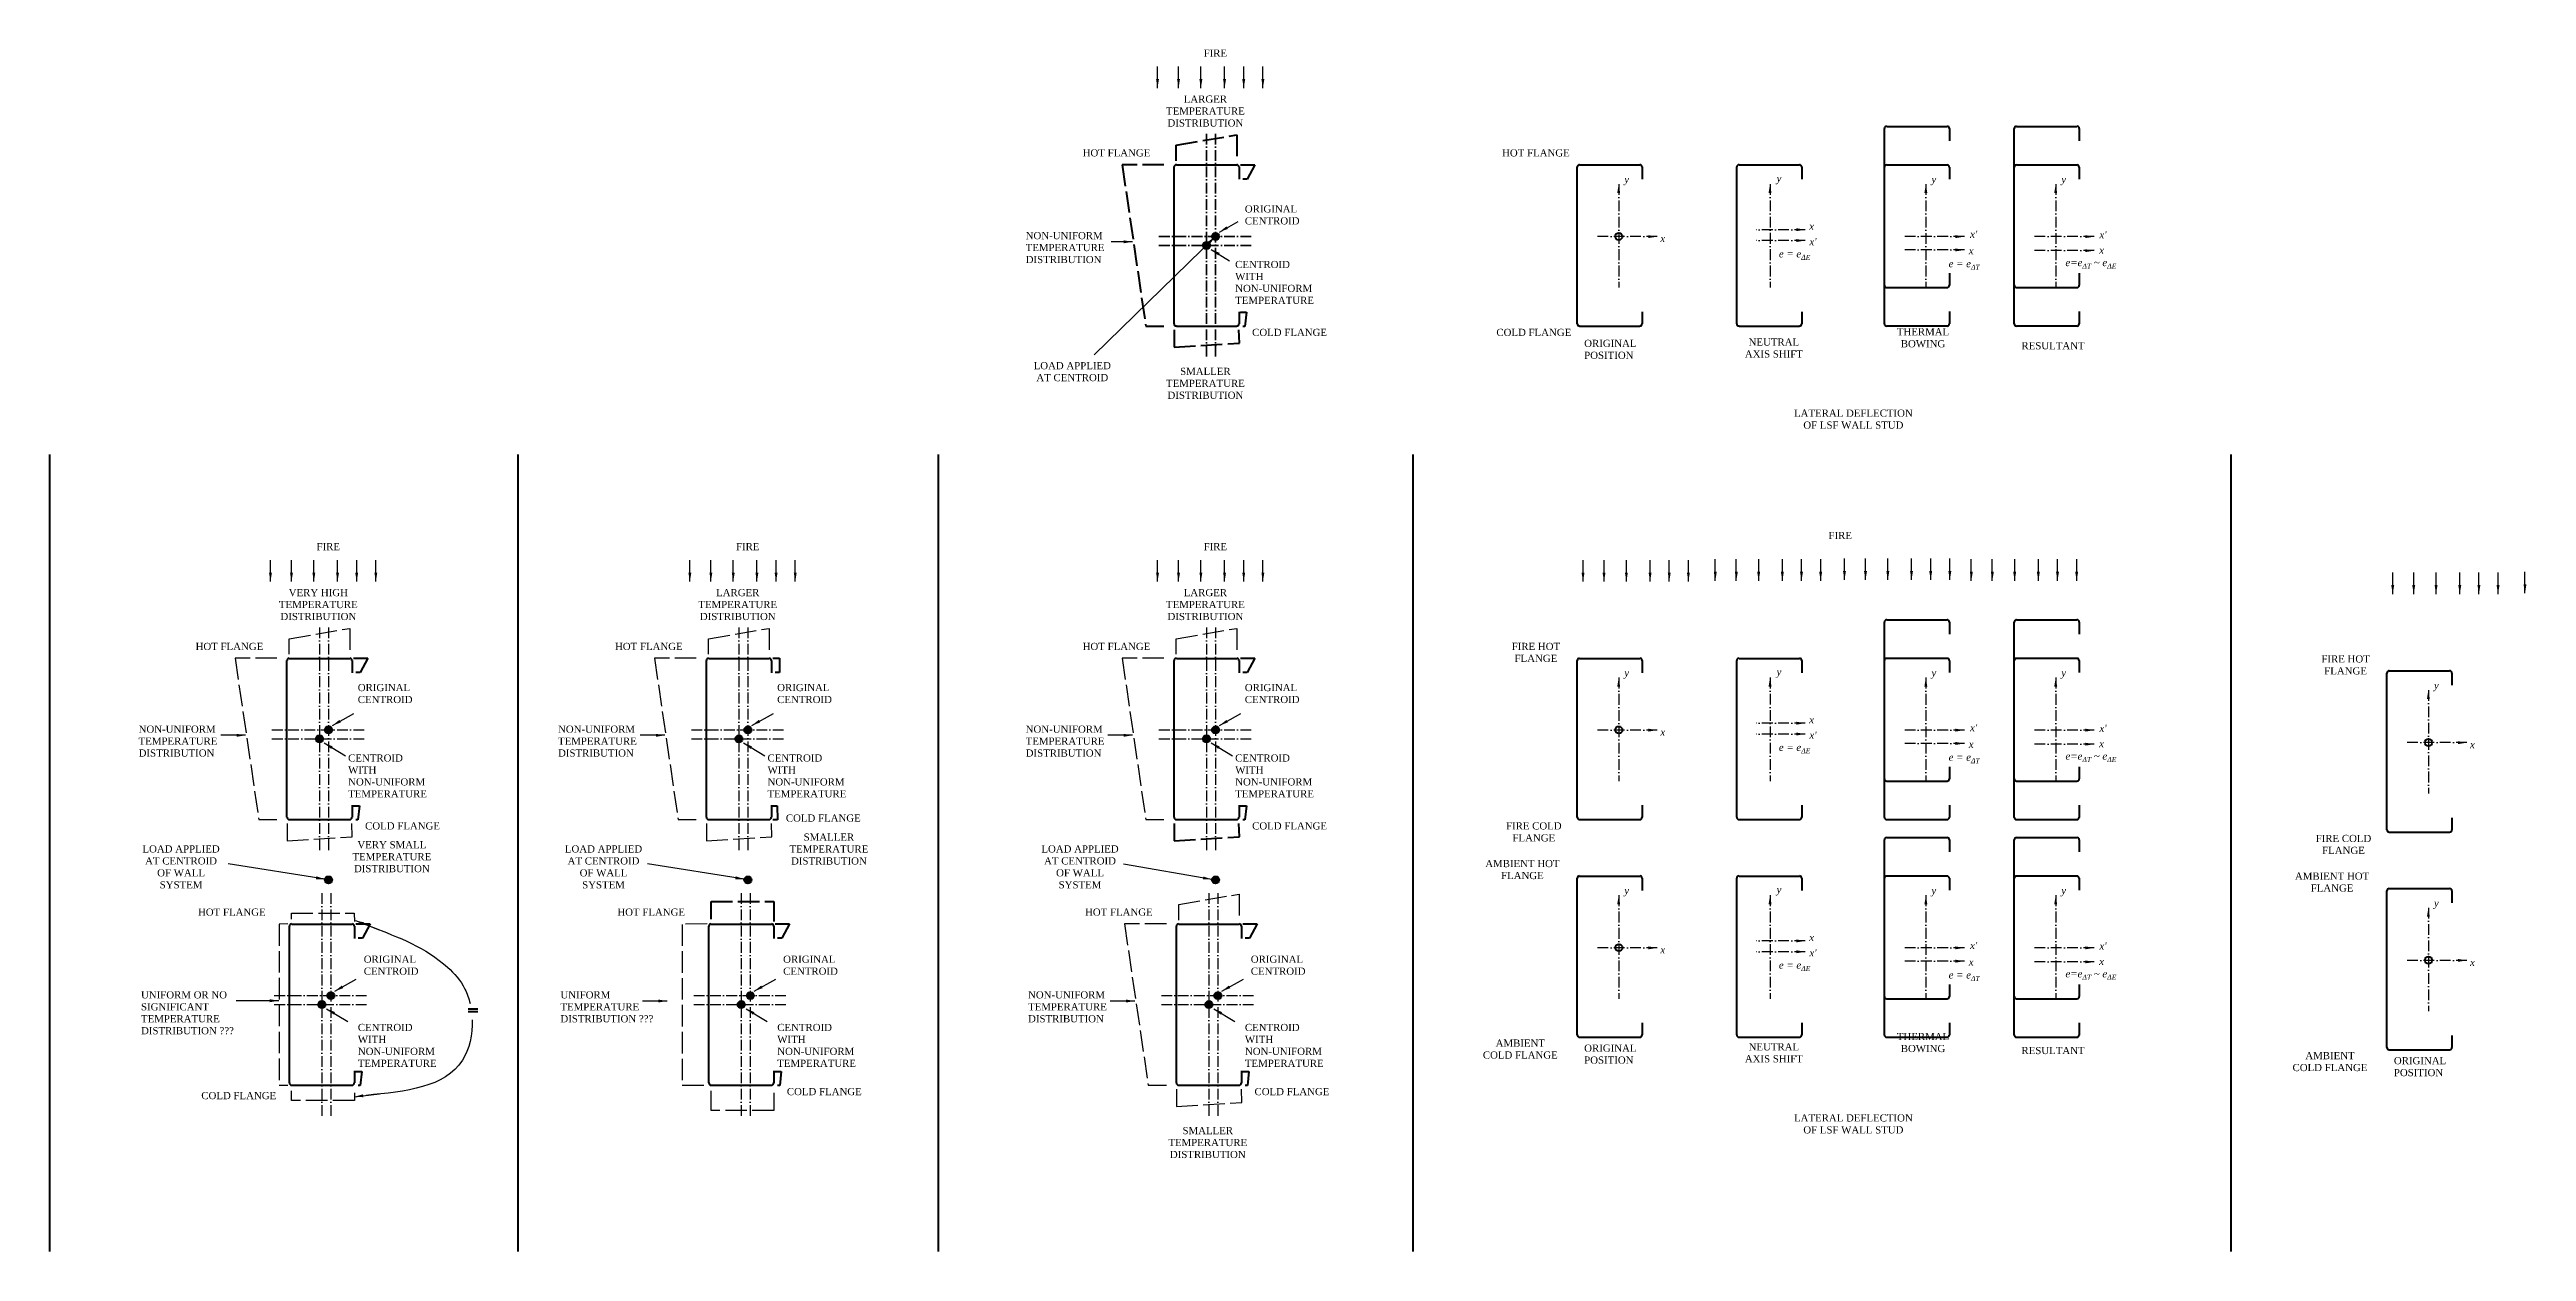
# Model space of a CAD drawing. Header units: millimetres. Extents: x 4718 to 11481, y 420 to 1811.
# Drawn here: x 8568 to 9950, y 905 to 1576 of the extents above; entities that cross this region are included whole.
import ezdxf

# ---------------------------------------------------------------- set-up
doc = ezdxf.new("R2010")
doc.units = ezdxf.units.MM
doc.linetypes.add('ACAD_ISO02W100', pattern=[15, 12, -3])
doc.linetypes.add('ACAD_ISO10W100', pattern=[18, 12, -3, 0, -3])
doc.layers.get('0').update_dxf_attribs({"lineweight": 100})
doc.styles.get("Standard").update_dxf_attribs({"font": 'times.ttf'})
doc.dimstyles.new('ISO-25', dxfattribs={"dimtxt": 2.5, "dimasz": 2.5, "dimexe": 1.25, "dimexo": 0.625, "dimtad": 1, "dimtxsty": 'Standard', "dimcen": 2.5, "dimadec": 0, "dimazin": 0, "dimtfac": 1, "dimtmove": 0, "dimatfit": 3, "dimfxl": 1, "dimarcsym": 0})
doc.dimstyles.new('Times new roman', dxfattribs={"dimtxt": 5, "dimasz": 5, "dimexe": 2, "dimexo": 1, "dimgap": 1, "dimtad": 1, "dimtih": 1, "dimtoh": 1, "dimtxsty": 'Standard', "dimblk": 'ARCHTICK', "dimcen": 0, "dimadec": 0, "dimazin": 0, "dimtfac": 1, "dimtmove": 0, "dimatfit": 3, "dimfxl": 1, "dimarcsym": 0})

# ---------------------------------------------------------------- blocks, each defined once
blk = doc.blocks.new('stud 90 final')
at = {"lineweight": 53}
for p, q in [((3608.7, 1346.5), (3608.7, 1434)), ((3610, 1435.2), (3643.7, 1435.2)), ((3645, 1434), (3645, 1427.2)), ((3610, 1345.2), (3643.7, 1345.2)), ((3645, 1353.2), (3645, 1346.5))]:
    blk.add_line(p, q, dxfattribs=at)
for centre, start, end in [((3610, 1434), 90, 180), ((3643.7, 1434), 0, 90), ((3610, 1346.5), 180, 270), ((3643.7, 1346.5), 270, 0)]:
    blk.add_arc(centre, 1.25, start, end, dxfattribs=at)
blk = doc.blocks.new('_ArchTick')
at = {"color": 0, "linetype": 'ByBlock', "const_width": 0.15}
blk.add_lwpolyline([(-0.5, -0.5), (0.5, 0.5)], dxfattribs=at)
blk = doc.blocks.new('GREY STUD')
at = {"color": 252, "lineweight": 53, "true_color": 0x939598}
for p, q in [((9591.7, 1562.8), (9591.7, 1650.3)), ((9593, 1651.6), (9626.7, 1651.6)), ((9628, 1650.3), (9628, 1643.6)), ((9628, 1569.6), (9628, 1562.8)), ((9593, 1561.6), (9626.7, 1561.6))]:
    blk.add_line(p, q, dxfattribs=at)
for centre, start, end in [((9593, 1650.3), 90, 180), ((9626.7, 1650.3), 0, 90), ((9593, 1562.8), 180, 270), ((9626.7, 1562.8), 270, 0)]:
    blk.add_arc(centre, 1.25, start, end, dxfattribs=at)

msp = doc.modelspace()

# ---------------------------------------------------------------- hatches: boundary and pattern name
at = {"lineweight": 53, "true_color": 0xed1f24}
h = msp.add_hatch(color=240, dxfattribs=at)
h.dxf.hatch_style = 1
h.paths.add_polyline_path([(9213.396, 1468.362), (9213.396, 1466.362), (9215.396, 1466.362, 0.41421356)])
h.paths.add_polyline_path([(9215.396, 1466.362), (9213.396, 1466.362), (9213.396, 1464.362, 0.41421356)])
h.paths.add_polyline_path([(9213.396, 1466.362), (9211.396, 1466.362, 0.41421356), (9213.396, 1464.362)])
h.paths.add_polyline_path([(9213.396, 1468.362, 0.41421356), (9211.396, 1466.362), (9213.396, 1466.362)])
h.paths.add_polyline_path([(9218.396, 1471.362), (9216.448, 1471.362, 0.40657188), (9218.396, 1469.363)])
h.paths.add_polyline_path([(9218.396, 1473.362, 0.40657188), (9216.448, 1471.362), (9218.396, 1471.362)])
h.paths.add_polyline_path([(9218.396, 1473.362), (9218.396, 1471.362), (9220.448, 1471.362, 0.42189676)])
h.paths.add_polyline_path([(9220.448, 1471.362), (9218.396, 1471.362), (9218.396, 1469.363, 0.42189676)])
h = msp.add_hatch(color=240, dxfattribs=at)
h.dxf.hatch_style = 1
h.paths.add_polyline_path([(8718.324, 1192.921), (8718.324, 1190.921), (8720.324, 1190.921, 0.41421356)])
h.paths.add_polyline_path([(8720.324, 1190.921), (8718.324, 1190.921), (8718.324, 1188.921, 0.41421356)])
h.paths.add_polyline_path([(8718.324, 1190.921), (8716.324, 1190.921, 0.41421356), (8718.324, 1188.921)])
h.paths.add_polyline_path([(8718.324, 1192.921, 0.41421356), (8716.324, 1190.921), (8718.324, 1190.921)])
h.paths.add_polyline_path([(8723.324, 1195.921), (8721.376, 1195.921, 0.40657188), (8723.324, 1193.922)])
h.paths.add_polyline_path([(8723.324, 1197.921, 0.40657188), (8721.376, 1195.921), (8723.324, 1195.921)])
h.paths.add_polyline_path([(8723.324, 1197.921), (8723.324, 1195.921), (8725.376, 1195.921, 0.42189676)])
h.paths.add_polyline_path([(8725.376, 1195.921), (8723.324, 1195.921), (8723.324, 1193.922, 0.42189676)])
h = msp.add_hatch(color=240, dxfattribs=at)
h.dxf.hatch_style = 1
h.paths.add_polyline_path([(8952.394, 1192.921), (8952.394, 1190.921), (8954.394, 1190.921, 0.41421356)])
h.paths.add_polyline_path([(8954.394, 1190.921), (8952.394, 1190.921), (8952.394, 1188.921, 0.41421356)])
h.paths.add_polyline_path([(8952.394, 1190.921), (8950.394, 1190.921, 0.41421356), (8952.394, 1188.921)])
h.paths.add_polyline_path([(8952.394, 1192.921, 0.41421356), (8950.394, 1190.921), (8952.394, 1190.921)])
h.paths.add_polyline_path([(8957.394, 1195.921), (8955.447, 1195.921, 0.40657188), (8957.394, 1193.922)])
h.paths.add_polyline_path([(8957.394, 1197.921, 0.40657188), (8955.447, 1195.921), (8957.394, 1195.921)])
h.paths.add_polyline_path([(8957.394, 1197.921), (8957.394, 1195.921), (8959.447, 1195.921, 0.42189676)])
h.paths.add_polyline_path([(8959.447, 1195.921), (8957.394, 1195.921), (8957.394, 1193.922, 0.42189676)])
h = msp.add_hatch(color=240, dxfattribs=at)
h.dxf.hatch_style = 1
h.paths.add_polyline_path([(9213.396, 1192.921), (9213.396, 1190.921), (9215.396, 1190.921, 0.41421356)])
h.paths.add_polyline_path([(9215.396, 1190.921), (9213.396, 1190.921), (9213.396, 1188.921, 0.41421356)])
h.paths.add_polyline_path([(9213.396, 1190.921), (9211.396, 1190.921, 0.41421356), (9213.396, 1188.921)])
h.paths.add_polyline_path([(9213.396, 1192.921, 0.41421356), (9211.396, 1190.921), (9213.396, 1190.921)])
h.paths.add_polyline_path([(9218.396, 1195.921), (9216.448, 1195.921, 0.40657188), (9218.396, 1193.922)])
h.paths.add_polyline_path([(9218.396, 1197.921, 0.40657188), (9216.448, 1195.921), (9218.396, 1195.921)])
h.paths.add_polyline_path([(9218.396, 1197.921), (9218.396, 1195.921), (9220.448, 1195.921, 0.42189676)])
h.paths.add_polyline_path([(9220.448, 1195.921), (9218.396, 1195.921), (9218.396, 1193.922, 0.42189676)])
h = msp.add_hatch(color=240, dxfattribs=at)
h.dxf.hatch_style = 1
h.paths.add_polyline_path([(8721.364, 1112.22, 1), (8725.364, 1112.22, 1)])
h = msp.add_hatch(color=240, dxfattribs=at)
h.dxf.hatch_style = 1
h.paths.add_polyline_path([(8955.434, 1112.22, 1), (8959.434, 1112.22, 1)])
h = msp.add_hatch(color=240, dxfattribs=at)
h.dxf.hatch_style = 1
h.paths.add_polyline_path([(9220.436, 1112.22, 1), (9216.436, 1112.22, 1)])
h = msp.add_hatch(color=240, dxfattribs=at)
h.dxf.hatch_style = 1
h.paths.add_polyline_path([(8719.653, 1044.626), (8719.653, 1042.626), (8721.653, 1042.626, 0.41421356)])
h.paths.add_polyline_path([(8721.653, 1042.626), (8719.653, 1042.626), (8719.653, 1040.626, 0.41421356)])
h.paths.add_polyline_path([(8719.653, 1042.626), (8717.653, 1042.626, 0.41421356), (8719.653, 1040.626)])
h.paths.add_polyline_path([(8719.653, 1044.626, 0.41421356), (8717.653, 1042.626), (8719.653, 1042.626)])
h.paths.add_polyline_path([(8724.653, 1047.626), (8722.706, 1047.626, 0.40657188), (8724.653, 1045.626)])
h.paths.add_polyline_path([(8724.653, 1049.625, 0.40657188), (8722.706, 1047.626), (8724.653, 1047.626)])
h.paths.add_polyline_path([(8724.653, 1049.625), (8724.653, 1047.626), (8726.706, 1047.626, 0.42189676)])
h.paths.add_polyline_path([(8726.706, 1047.626), (8724.653, 1047.626), (8724.653, 1045.626, 0.42189676)])
h = msp.add_hatch(color=240, dxfattribs=at)
h.dxf.hatch_style = 1
h.paths.add_polyline_path([(8953.723, 1044.626), (8953.723, 1042.626), (8955.723, 1042.626, 0.41421356)])
h.paths.add_polyline_path([(8955.723, 1042.626), (8953.723, 1042.626), (8953.723, 1040.626, 0.41421356)])
h.paths.add_polyline_path([(8953.723, 1042.626), (8951.723, 1042.626, 0.41421356), (8953.723, 1040.626)])
h.paths.add_polyline_path([(8953.723, 1044.626, 0.41421356), (8951.723, 1042.626), (8953.723, 1042.626)])
h.paths.add_polyline_path([(8958.723, 1047.626), (8956.776, 1047.626, 0.40657188), (8958.723, 1045.626)])
h.paths.add_polyline_path([(8958.723, 1049.625, 0.40657188), (8956.776, 1047.626), (8958.723, 1047.626)])
h.paths.add_polyline_path([(8958.723, 1049.625), (8958.723, 1047.626), (8960.776, 1047.626, 0.42189676)])
h.paths.add_polyline_path([(8960.776, 1047.626), (8958.723, 1047.626), (8958.723, 1045.626, 0.42189676)])
h = msp.add_hatch(color=240, dxfattribs=at)
h.dxf.hatch_style = 1
h.paths.add_polyline_path([(9214.725, 1044.626), (9214.725, 1042.626), (9216.725, 1042.626, 0.41421356)])
h.paths.add_polyline_path([(9216.725, 1042.626), (9214.725, 1042.626), (9214.725, 1040.626, 0.41421356)])
h.paths.add_polyline_path([(9214.725, 1042.626), (9212.725, 1042.626, 0.41421356), (9214.725, 1040.626)])
h.paths.add_polyline_path([(9214.725, 1044.626, 0.41421356), (9212.725, 1042.626), (9214.725, 1042.626)])
h.paths.add_polyline_path([(9219.725, 1047.626), (9217.777, 1047.626, 0.40657188), (9219.725, 1045.626)])
h.paths.add_polyline_path([(9219.725, 1049.625, 0.40657188), (9217.777, 1047.626), (9219.725, 1047.626)])
h.paths.add_polyline_path([(9219.725, 1049.625), (9219.725, 1047.626), (9221.777, 1047.626, 0.42189676)])
h.paths.add_polyline_path([(9221.777, 1047.626), (9219.725, 1047.626), (9219.725, 1045.626, 0.42189676)])

# ---------------------------------------------------------------- linework, layer by layer
at = {"color": 242, "linetype": 'ACAD_ISO02W100', "lineweight": 50, "true_color": 0xcd2027}
for points in [[(9196.521, 1513.57), (9196.521, 1522.27), (9230.271, 1528.073), (9230.271, 1513.57)], [(9189.637, 1511.362), (9166.275, 1511.362), (9179.51, 1421.367), (9189.637, 1421.362)], [(9232.414, 1511.362), (9240.382, 1511.362), (9236.064, 1503.4), (9233.664, 1503.4)], [(9232.414, 1429.095), (9235.681, 1429.095), (9234.864, 1421.133), (9233.664, 1421.133)], [(9195.271, 1419.243), (9195.271, 1409.485), (9231.727, 1411.767), (9231.521, 1419.243)], [(8737.342, 1235.921), (8745.31, 1235.921), (8740.992, 1227.959), (8738.592, 1227.959)], [(8971.412, 1235.921), (8975.063, 1235.921), (8975.063, 1227.959), (8972.662, 1227.959)], [(9232.414, 1235.921), (9240.382, 1235.921), (9236.064, 1227.959), (9233.664, 1227.959)], [(8737.342, 1153.654), (8740.609, 1153.654), (8739.792, 1145.692), (8738.592, 1145.692)], [(8971.412, 1153.654), (8973.736, 1153.654), (8973.862, 1145.692), (8971.406, 1145.692)], [(9232.414, 1153.654), (9235.681, 1153.654), (9234.864, 1145.692), (9233.664, 1145.692)], [(9195.271, 1143.802), (9195.271, 1134.044), (9231.727, 1136.327), (9231.521, 1143.802)], [(8936.848, 1090.248), (8936.848, 1100.111), (8971.848, 1100.111), (8971.848, 1088.998)], [(8738.671, 1087.626), (8746.639, 1087.626), (8742.322, 1079.664), (8739.921, 1079.664)], [(8972.741, 1087.626), (8980.709, 1087.626), (8976.392, 1079.664), (8973.991, 1079.664)], [(9233.743, 1087.626), (9241.711, 1087.626), (9237.393, 1079.664), (9234.993, 1079.664)], [(8738.671, 1005.358), (8741.939, 1005.358), (8741.121, 997.396), (8739.921, 997.396)], [(8972.741, 1005.358), (8976.009, 1005.358), (8975.192, 997.396), (8973.991, 997.396)], [(9233.743, 1005.358), (9237.01, 1005.358), (9236.193, 997.396), (9234.993, 997.396)]]:
    msp.add_lwpolyline(points, dxfattribs=at)
at = {"linetype": 'ACAD_ISO10W100', "lineweight": 35, "ltscale": 0.5}
for points in [[(9213.396, 1528.615), (9213.396, 1403.954)], [(9218.396, 1528.615), (9218.396, 1403.954)], [(9186.865, 1471.362), (9239.822, 1471.362)], [(9186.865, 1466.362), (9239.822, 1466.362)]]:
    msp.add_lwpolyline(points, dxfattribs=at)
at = {"lineweight": 53}
for points in [[(8567.665, 1349.576), (8567.665, 904.857)], [(8829.044, 1349.576), (8829.044, 904.857)], [(9063.569, 1349.576), (9063.569, 904.857)], [(9328.528, 1349.576), (9328.528, 904.857)], [(9785.045, 1349.576), (9785.045, 904.857)], [(8801.299, 1040.26), (8806.639, 1040.26)], [(8801.299, 1038.812), (8806.639, 1038.812)]]:
    msp.add_lwpolyline(points, dxfattribs=at)
at = {"color": 242, "linetype": 'ACAD_ISO02W100', "lineweight": 30, "true_color": 0xcd2027}
for points in [[(8701.449, 1238.129), (8701.449, 1246.829), (8735.199, 1252.632), (8735.199, 1238.129)], [(8935.519, 1238.129), (8935.519, 1246.829), (8969.269, 1252.632), (8969.269, 1238.129)], [(9196.521, 1238.129), (9196.521, 1246.829), (9230.271, 1252.632), (9230.271, 1238.129)], [(8694.565, 1235.921), (8671.203, 1235.921), (8684.438, 1145.926), (8694.565, 1145.921)], [(8928.636, 1235.921), (8905.274, 1235.921), (8918.508, 1145.926), (8928.635, 1145.921)], [(9189.637, 1235.921), (9166.275, 1235.921), (9179.51, 1145.926), (9189.637, 1145.921)], [(8700.199, 1143.802), (8700.199, 1134.044), (8736.656, 1136.327), (8736.449, 1143.802)], [(8934.269, 1143.802), (8934.269, 1134.044), (8970.726, 1136.327), (8970.519, 1143.802)], [(8702.778, 1090.248), (8702.686, 1093.756), (8737.686, 1093.756), (8737.778, 1088.998)], [(9197.85, 1089.833), (9197.85, 1098.533), (9231.6, 1104.336), (9231.6, 1089.833)], [(8700.592, 1087.626), (8695.844, 1087.521), (8695.844, 997.73), (8700.592, 997.626)], [(8934.662, 1087.626), (8920.824, 1087.416), (8920.824, 997.626), (8934.662, 997.626)], [(9190.966, 1087.626), (9167.604, 1087.626), (9180.839, 997.63), (9190.966, 997.626)], [(9196.6, 995.507), (9196.6, 985.748), (9233.057, 988.031), (9232.85, 995.507)], [(8737.778, 993.316), (8737.778, 989.133), (8702.778, 989.133), (8702.778, 994.566)], [(8971.848, 993.316), (8971.848, 983.453), (8936.848, 983.453), (8936.848, 994.566)]]:
    msp.add_lwpolyline(points, dxfattribs=at)
at = {"linetype": 'ACAD_ISO10W100', "lineweight": 25, "ltscale": 0.5}
for points in [[(8718.324, 1253.174), (8718.324, 1128.513)], [(8723.324, 1253.174), (8723.324, 1128.513)], [(8952.394, 1253.174), (8952.394, 1128.513)], [(8957.394, 1253.174), (8957.394, 1128.513)], [(9213.396, 1253.174), (9213.396, 1128.513)], [(9218.396, 1253.174), (9218.396, 1128.513)], [(8691.793, 1195.921), (8744.75, 1195.921)], [(8691.793, 1190.921), (8744.75, 1190.921)], [(8925.864, 1195.921), (8978.82, 1195.921)], [(8925.864, 1190.921), (8978.82, 1190.921)], [(9186.865, 1195.921), (9239.822, 1195.921)], [(9186.865, 1190.921), (9239.822, 1190.921)], [(8719.653, 1104.878), (8719.653, 980.217)], [(8724.653, 1104.878), (8724.653, 980.217)], [(8953.723, 1104.878), (8953.723, 980.217)], [(8958.723, 1104.878), (8958.723, 980.217)], [(9214.725, 1104.878), (9214.725, 980.217)], [(9219.725, 1104.878), (9219.725, 980.217)], [(8693.123, 1047.626), (8746.079, 1047.626)], [(8693.123, 1042.626), (8746.079, 1042.626)], [(8927.193, 1047.626), (8980.15, 1047.626)], [(8927.193, 1042.626), (8980.15, 1042.626)], [(9188.194, 1047.626), (9241.151, 1047.626)], [(9188.194, 1042.626), (9241.151, 1042.626)]]:
    msp.add_lwpolyline(points, dxfattribs=at)
at = {"lineweight": 53}
for centre in [(9213.396, 1466.362), (9218.448, 1471.362), (9443.489, 1471.362), (8718.324, 1190.921), (8723.376, 1195.921), (8952.394, 1190.921), (8957.447, 1195.921), (9213.396, 1190.921), (9218.448, 1195.921), (9443.489, 1195.921), (9895.386, 1188.931), (8723.364, 1112.22), (8957.434, 1112.22), (9218.436, 1112.22), (9443.489, 1074.408), (9895.386, 1067.417), (8719.653, 1042.626), (8724.706, 1047.626), (8953.723, 1042.626), (8958.776, 1047.626), (9214.725, 1042.626), (9219.777, 1047.626)]:
    msp.add_circle(centre, 2, dxfattribs=at)
at = {"lineweight": 30}
for points, knots in [([(8747, 1086.18), (8762.466, 1080.255), (8782.897, 1072.429), (8798.92, 1053.917), (8801.722, 1046.056), (8802.405, 1043.217)], [0, 0, 0, 0, 48.45888043, 64.01417447, 72.28375755, 72.28375755, 72.28375755, 72.28375755]), ([(8803.601, 1034.183), (8803.859, 1025.972), (8797.199, 997.151), (8766.374, 994.138), (8744.381, 991.988)], [80.81979521, 80.81979521, 80.81979521, 80.81979521, 103.7652098, 160.90551681, 160.90551681, 160.90551681, 160.90551681])]:
    msp.add_open_spline(points, degree=3, knots=knots, dxfattribs=at)

# ---------------------------------------------------------------- block references
at = {"color": 252, "lineweight": 53, "true_color": 0x939598}
for p in [(5983.02, 97.594), (5983.02, -177.847), (5983.02, -299.361)]:
    msp.add_blockref('stud 90 final', p, dxfattribs=at)
at = {"lineweight": 53}
for name, p in [('stud 90 final', (6055.491, 97.594)), ('stud 90 final', (5586.549, 76.128)), ('stud 90 final', (5811.59, 76.128)), ('stud 90 final', (5900.61, 76.128)), ('GREY STUD', (-0.005, -140.222)), ('GREY STUD', (72.466, -140.222)), ('stud 90 final', (6055.491, -177.847)), ('stud 90 final', (5091.477, -199.313)), ('stud 90 final', (5325.547, -199.313)), ('stud 90 final', (5586.549, -199.313)), ('stud 90 final', (5811.59, -199.313)), ('stud 90 final', (5900.61, -199.313)), ('GREY STUD', (-0.005, -415.663)), ('GREY STUD', (72.466, -415.663)), ('stud 90 final', (6263.487, -206.303)), ('stud 90 final', (6055.491, -299.361)), ('stud 90 final', (5811.59, -320.826)), ('stud 90 final', (5900.61, -320.826)), ('GREY STUD', (-0.005, -537.177)), ('GREY STUD', (72.466, -537.177)), ('stud 90 final', (6263.487, -327.817)), ('stud 90 final', (5092.806, -347.608)), ('stud 90 final', (5326.877, -347.608)), ('stud 90 final', (5587.878, -347.608))]:
    msp.add_blockref(name, p, dxfattribs=at)

# ---------------------------------------------------------------- texts
at = {"char_height": 4, "attachment_point": 1}
for s, width, insert in [('\\pxqc;FIRE', 20.05912, (9208.299, 1575.671)), ('\\pxqc;LARGER TEMPERATURE DISTRIBUTION', 43.26174, (9191.135, 1550.018)), ('\\pxqc;{\\C240;\\c2367469;HOT FLANGE}', 43.26174, (9141.509, 1519.999)), ('\\pxqc;{\\C240;\\c2367469;HOT FLANGE}', 43.26174, (9375.603, 1519.999)), ('{\\fTimes New Roman|b0|i1|c0|p18;y}', 2.48943, (9446.546, 1505.262)), ('{\\fTimes New Roman|b0|i1|c0|p18;y}', 32.24753, (9531.558, 1505.779)), ('{\\fTimes New Roman|b0|i1|c0|p18;y}', 2.48943, (9617.975, 1505.262)), ('{\\fTimes New Roman|b0|i1|c0|p18;y}', 2.48943, (9690.447, 1505.262)), ('ORIGINAL CENTROID ', 32.54047, (9234.776, 1488.725)), ('NON-UNIFORM\\PTEMPERATURE DISTRIBUTION', 16.14509, (9112.464, 1473.811)), ('{\\fTimes New Roman|b0|i1|c0|p18;x}', 32.24753, (9466.661, 1472.183)), ('{\\fTimes New Roman|b0|i1|c0|p18;x}', 1.53216, (9549.749, 1479.049)), ("{\\fTimes New Roman|b0|i1|c0|p18;x'}", 1.53216, (9549.874, 1470.44)), ("{\\fTimes New Roman|b0|i1|c0|p18;x'}", 1.53216, (9639.544, 1474.58)), ("{\\fTimes New Roman|b0|i1|c0|p18;x'}", 1.53216, (9711.754, 1474.285)), ('CENTROID WITH NON-UNIFORM TEMPERATURE', 47.06906, (9229.393, 1457.714)), ('\\A1;{\\fTimes New Roman|b0|i1|c0|p18;e = e\\H0.7x;\\S^ ΔE;}', 22.20691, (9532.827, 1463.651)), ('\\A1;{\\fTimes New Roman|b0|i1|c0|p18;e = e\\H0.7x;\\S^ ΔT;}', 18.04765, (9627.586, 1458.164)), ('{\\fTimes New Roman|b0|i1|c0|p18;x}', 32.24753, (9638.83, 1465.381)), ('\\A1;{\\fTimes New Roman|b0|i1|c0|p18;e=e\\H0.7x;\\S^ ΔT;\\H1.4286x; ~ e\\H0.7x;\\S^ ΔE;}', 30.27397, (9692.784, 1458.782)), ('{\\fTimes New Roman|b0|i1|c0|p18;x}', 32.24753, (9711.598, 1465.677)), ('\\pxqc;{\\C175;\\c10835013;COLD FLANGE}', 43.26174, (9238.123, 1419.814)), ('\\pxqc;{\\C175;\\c10835013;COLD FLANGE}', 43.26174, (9374.432, 1419.814)), ('{\\fTimes New Roman|b0|i0|c0|p18;ORIGINAL POSITION}', 10.26634, (9424.183, 1413.69)), ('\\pxqc;NEUTRAL AXIS SHIFT', 32.47669, (9513.813, 1414.416)), ('\\pxqc; THERMAL BOWING', 27.98937, (9599.284, 1420.149)), ('{\\fTimes New Roman|b0|i0|c0|p18;RESULTANT}', 13.75868, (9668.24, 1412.35)), ('\\pxqc;LOAD APPLIED AT CENTROID', 43.26174, (9116.85, 1401.231)), ('\\pxqc;SMALLER TEMPERATURE DISTRIBUTION', 43.26174, (9191.135, 1398.054)), ('\\pxqc;LATERAL DEFLECTION OF LSF WALL STUD', 73.11581, (9537.855, 1374.746)), ('\\pxqc;FIRE', 20.05912, (8713.228, 1300.23)), ('\\pxqc;FIRE', 20.05912, (8947.298, 1300.23)), ('\\pxqc;FIRE', 20.05912, (9208.299, 1300.23)), ('\\pxqc;FIRE', 20.05912, (9557.064, 1306.479)), ('\\pxqc;VERY HIGH TEMPERATURE DISTRIBUTION', 43.26174, (8696.064, 1274.577)), ('\\pxqc;LARGER TEMPERATURE DISTRIBUTION', 43.26174, (8930.134, 1274.577)), ('\\pxqc;LARGER TEMPERATURE DISTRIBUTION', 43.26174, (9191.135, 1274.577)), ('\\pxqc;{\\C240;\\c2367469;HOT FLANGE}', 43.26174, (8646.437, 1244.558)), ('\\pxqc;{\\C240;\\c2367469;HOT FLANGE}', 43.26174, (8880.507, 1244.558)), ('\\pxqc;{\\C240;\\c2367469;HOT FLANGE}', 43.26174, (9141.509, 1244.558)), ('\\pxqc;{\\C240;\\c2367469;FIRE HOT FLANGE}', 43.26174, (9375.603, 1244.558)), ('\\pxqc;{\\C240;\\c2367469;FIRE HOT FLANGE}', 43.26174, (9827.5, 1237.568)), ('ORIGINAL CENTROID ', 32.54047, (8739.705, 1221.578)), ('ORIGINAL CENTROID ', 32.54047, (8973.775, 1221.578)), ('ORIGINAL CENTROID ', 32.54047, (9234.776, 1221.578)), ('{\\fTimes New Roman|b0|i1|c0|p18;y}', 2.48943, (9446.546, 1229.821)), ('{\\fTimes New Roman|b0|i1|c0|p18;y}', 32.24753, (9531.558, 1230.338)), ('{\\fTimes New Roman|b0|i1|c0|p18;y}', 2.48943, (9617.975, 1229.821)), ('{\\fTimes New Roman|b0|i1|c0|p18;y}', 2.48943, (9690.447, 1229.821)), ('{\\fTimes New Roman|b0|i1|c0|p18;y}', 2.48943, (9898.443, 1222.831)), ('NON-UNIFORM\\PTEMPERATURE DISTRIBUTION', 16.14509, (8617.392, 1198.37)), ('NON-UNIFORM\\PTEMPERATURE DISTRIBUTION', 16.14509, (8851.462, 1198.37)), ('NON-UNIFORM\\PTEMPERATURE DISTRIBUTION', 16.14509, (9112.464, 1198.37)), ('{\\fTimes New Roman|b0|i1|c0|p18;x}', 32.24753, (9466.661, 1196.742)), ('{\\fTimes New Roman|b0|i1|c0|p18;x}', 1.53216, (9549.749, 1203.608)), ("{\\fTimes New Roman|b0|i1|c0|p18;x'}", 1.53216, (9549.874, 1194.999)), ("{\\fTimes New Roman|b0|i1|c0|p18;x'}", 1.53216, (9639.544, 1199.139)), ('{\\fTimes New Roman|b0|i1|c0|p18;x}', 32.24753, (9711.598, 1190.236)), ("{\\fTimes New Roman|b0|i1|c0|p18;x'}", 1.53216, (9711.754, 1198.844)), ('CENTROID WITH NON-UNIFORM TEMPERATURE', 47.06906, (8734.321, 1182.273)), ('CENTROID WITH NON-UNIFORM TEMPERATURE', 47.06906, (8968.391, 1182.273)), ('CENTROID WITH NON-UNIFORM TEMPERATURE', 47.06906, (9229.393, 1182.273)), ('\\A1;{\\fTimes New Roman|b0|i1|c0|p18;e = e\\H0.7x;\\S^ ΔE;}', 22.20691, (9532.827, 1188.21)), ('\\A1;{\\fTimes New Roman|b0|i1|c0|p18;e = e\\H0.7x;\\S^ ΔT;}', 18.04765, (9627.586, 1182.723)), ('{\\fTimes New Roman|b0|i1|c0|p18;x}', 32.24753, (9638.83, 1189.94)), ('\\A1;{\\fTimes New Roman|b0|i1|c0|p18;e=e\\H0.7x;\\S^ ΔT;\\H1.4286x; ~ e\\H0.7x;\\S^ ΔE;}', 30.27397, (9692.784, 1183.341)), ('{\\fTimes New Roman|b0|i1|c0|p18;x}', 32.24753, (9918.558, 1189.751)), ('\\pxqc;{\\C175;\\c10835013;COLD FLANGE}', 43.26174, (8977.884, 1148.755)), ('\\pxqc;VERY SMALL TEMPERATURE DISTRIBUTION', 43.26174, (8737.078, 1133.857)), ('\\pxqc;{\\C175;\\c10835013;COLD FLANGE}', 43.26174, (8743.052, 1144.373)), ('\\pxqc;SMALLER TEMPERATURE DISTRIBUTION', 43.26174, (8981.012, 1138.13)), ('\\pxqc;{\\C175;\\c10835013;COLD FLANGE}', 43.26174, (9238.123, 1144.373)), ('\\pxqc;{\\C175;\\c10835013;FIRE COLD FLANGE}', 43.26174, (9374.432, 1144.373)), ('\\pxqc;{\\C175;\\c10835013;FIRE COLD FLANGE}', 43.26174, (9826.329, 1137.382)), ('\\pxqc;LOAD APPLIED AT CENTROID OF WALL SYSTEM', 43.26174, (8619.449, 1131.513)), ('\\pxqc;LOAD APPLIED AT CENTROID OF WALL SYSTEM', 43.26174, (8855.227, 1131.513)), ('\\pxqc;LOAD APPLIED AT CENTROID OF WALL SYSTEM', 43.26174, (9121.16, 1131.513)), ('\\pxqc;{\\C240;\\c2367469;AMBIENT HOT FLANGE}', 43.26174, (9368.065, 1123.344)), ('{\\fTimes New Roman|b0|i1|c0|p18;y}', 2.48943, (9446.546, 1108.308)), ('{\\fTimes New Roman|b0|i1|c0|p18;y}', 32.24753, (9531.558, 1108.825)), ('{\\fTimes New Roman|b0|i1|c0|p18;y}', 2.48943, (9617.975, 1108.308)), ('{\\fTimes New Roman|b0|i1|c0|p18;y}', 2.48943, (9690.447, 1108.308)), ('\\pxqc;{\\C240;\\c2367469;AMBIENT HOT FLANGE}', 43.26174, (9819.962, 1116.353)), ('\\pxqc;{\\C240;\\c2367469;HOT FLANGE}', 43.26174, (8647.766, 1096.262)), ('\\pxqc;{\\C240;\\c2367469;HOT FLANGE}', 43.26174, (8881.837, 1096.262)), ('\\pxqc;{\\C240;\\c2367469;HOT FLANGE}', 43.26174, (9142.838, 1096.262)), ('{\\fTimes New Roman|b0|i1|c0|p18;y}', 2.48943, (9898.443, 1101.317)), ('{\\fTimes New Roman|b0|i1|c0|p18;x}', 1.53216, (9549.749, 1082.095)), ('ORIGINAL CENTROID ', 32.54047, (8743.039, 1069.948)), ('ORIGINAL CENTROID ', 32.54047, (8977.11, 1069.948)), ('ORIGINAL CENTROID ', 32.54047, (9238.111, 1069.948)), ('{\\fTimes New Roman|b0|i1|c0|p18;x}', 32.24753, (9466.661, 1075.228)), ('\\A1;{\\fTimes New Roman|b0|i1|c0|p18;e = e\\H0.7x;\\S^ ΔE;}', 22.20691, (9532.827, 1066.697)), ("{\\fTimes New Roman|b0|i1|c0|p18;x'}", 1.53216, (9549.874, 1073.485)), ('{\\fTimes New Roman|b0|i1|c0|p18;x}', 32.24753, (9638.83, 1068.426)), ("{\\fTimes New Roman|b0|i1|c0|p18;x'}", 1.53216, (9639.544, 1077.626)), ('{\\fTimes New Roman|b0|i1|c0|p18;x}', 32.24753, (9711.598, 1068.722)), ("{\\fTimes New Roman|b0|i1|c0|p18;x'}", 1.53216, (9711.754, 1077.33)), ('{\\fTimes New Roman|b0|i1|c0|p18;x}', 32.24753, (9918.558, 1068.238)), ('\\A1;{\\fTimes New Roman|b0|i1|c0|p18;e = e\\H0.7x;\\S^ ΔT;}', 18.04765, (9627.586, 1061.209)), ('\\A1;{\\fTimes New Roman|b0|i1|c0|p18;e=e\\H0.7x;\\S^ ΔT;\\H1.4286x; ~ e\\H0.7x;\\S^ ΔE;}', 30.27397, (9692.784, 1061.827)), ('{\\C240;\\c2367469;UNIFORM OR NO\\PSIGNIFICANT TEMPERATURE DISTRIBUTION ???}', 52.44448, (8618.721, 1050.074)), ('{\\C240;\\c2367469;UNIFORM\\PTEMPERATURE DISTRIBUTION ???}', 52.44448, (8852.791, 1050.074)), ('NON-UNIFORM\\PTEMPERATURE DISTRIBUTION', 16.14509, (9113.793, 1050.074)), ('CENTROID WITH NON-UNIFORM TEMPERATURE', 47.06906, (8739.74, 1031.893)), ('CENTROID WITH NON-UNIFORM TEMPERATURE', 47.06906, (8973.81, 1031.893)), ('CENTROID WITH NON-UNIFORM TEMPERATURE', 47.06906, (9234.812, 1031.893)), ('\\pxqc;{\\C175;\\c10835013;AMBIENT COLD FLANGE}', 43.26174, (9366.894, 1023.159)), ('\\pxqc; THERMAL BOWING', 27.98937, (9599.284, 1026.797)), ('{\\fTimes New Roman|b0|i0|c0|p18;ORIGINAL POSITION}', 10.26634, (9424.183, 1020.338)), ('\\pxqc;NEUTRAL AXIS SHIFT', 32.47669, (9513.813, 1021.064)), ('{\\fTimes New Roman|b0|i0|c0|p18;RESULTANT}', 13.75868, (9668.24, 1018.998)), ('\\pxqc;{\\C175;\\c10835013;AMBIENT COLD FLANGE}', 43.26174, (9818.791, 1016.168)), ('{\\fTimes New Roman|b0|i0|c0|p18;ORIGINAL POSITION}', 10.26634, (9876.08, 1013.347)), ('\\pxqc;{\\C175;\\c10835013;COLD FLANGE}', 43.26174, (8978.451, 996.077)), ('\\pxqc;{\\C175;\\c10835013;COLD FLANGE}', 43.26174, (9239.452, 996.077)), ('\\pxqc;{\\C175;\\c10835013;COLD FLANGE}', 43.26174, (8651.638, 993.846)), ('\\pxqc;SMALLER TEMPERATURE DISTRIBUTION', 43.26174, (9192.464, 974.317)), ('\\pxqc;LATERAL DEFLECTION OF LSF WALL STUD', 73.11581, (9537.855, 981.394))]:
    msp.add_mtext_dynamic_manual_height_columns(s, width=width, gutter_width=12.5, heights=[0], dxfattribs=dict(at, insert=insert))

# ---------------------------------------------------------------- leaders
at = {"color": 242, "linetype": 'ACAD_ISO10W100', "lineweight": 40, "true_color": 0xcd2027}
for points in [[(9186.043, 1554.193), (9186.043, 1568.035)], [(9197.775, 1554.193), (9197.775, 1568.035)], [(9210.249, 1554.193), (9210.249, 1568.035)], [(9223.465, 1554.193), (9223.465, 1568.035)], [(9234.158, 1554.193), (9234.158, 1568.035)], [(9244.85, 1554.193), (9244.85, 1568.035)]]:
    msp.add_leader(points, dimstyle='ISO-25', override={"dimasz": 5, "dimgap": 0.625, "dimtad": 0}, dxfattribs=at)
at = {"linetype": 'ACAD_ISO10W100', "lineweight": 53, "ltscale": 0.5}
for points, override in [([(9443.437, 1500.573), (9443.437, 1442.828)], {"dimgap": 1, "dimtad": 0}), ([(9527.907, 1500.581), (9527.907, 1442.828)], {"dimtad": 0}), ([(9614.866, 1500.573), (9614.866, 1442.828)], {"dimgap": 1, "dimtad": 0}), ([(9687.338, 1500.573), (9687.338, 1442.828)], {"dimgap": 1, "dimtad": 0}), ([(9464.915, 1471.258), (9430.997, 1471.258)], {"dimgap": 1, "dimtad": 0}), ([(9547.577, 1475.125), (9520.071, 1475.125)], {"dimtad": 0}), ([(9547.577, 1469.082), (9520.071, 1469.082)], {"dimtad": 0}), ([(9636.345, 1471.258), (9602.426, 1471.258)], {"dimgap": 1, "dimtad": 0}), ([(9708.817, 1471.258), (9674.898, 1471.258)], {"dimgap": 1, "dimtad": 0}), ([(9636.345, 1463.829), (9602.426, 1463.829)], {"dimgap": 1, "dimtad": 0}), ([(9708.817, 1463.421), (9674.898, 1463.421)], {"dimgap": 1, "dimtad": 0}), ([(9443.437, 1225.132), (9443.437, 1167.387)], {"dimgap": 1, "dimtad": 0}), ([(9527.907, 1225.141), (9527.907, 1167.387)], {"dimtad": 0}), ([(9614.866, 1225.132), (9614.866, 1167.387)], {"dimgap": 1, "dimtad": 0}), ([(9687.338, 1225.132), (9687.338, 1167.387)], {"dimgap": 1, "dimtad": 0}), ([(9895.334, 1218.142), (9895.334, 1160.396)], {"dimgap": 1, "dimtad": 0}), ([(9464.915, 1195.817), (9430.997, 1195.817)], {"dimgap": 1, "dimtad": 0}), ([(9547.577, 1199.684), (9520.071, 1199.684)], {"dimtad": 0}), ([(9547.577, 1193.641), (9520.071, 1193.641)], {"dimtad": 0}), ([(9636.345, 1195.817), (9602.426, 1195.817)], {"dimgap": 1, "dimtad": 0}), ([(9636.345, 1188.388), (9602.426, 1188.388)], {"dimgap": 1, "dimtad": 0}), ([(9708.817, 1195.817), (9674.898, 1195.817)], {"dimgap": 1, "dimtad": 0}), ([(9916.812, 1188.827), (9882.894, 1188.827)], {"dimgap": 1, "dimtad": 0}), ([(9708.817, 1187.98), (9674.898, 1187.98)], {"dimgap": 1, "dimtad": 0}), ([(9443.437, 1103.619), (9443.437, 1045.873)], {"dimgap": 1, "dimtad": 0}), ([(9527.907, 1103.627), (9527.907, 1045.873)], {"dimtad": 0}), ([(9614.866, 1103.619), (9614.866, 1045.873)], {"dimgap": 1, "dimtad": 0}), ([(9687.338, 1103.619), (9687.338, 1045.873)], {"dimgap": 1, "dimtad": 0}), ([(9895.334, 1096.628), (9895.334, 1038.883)], {"dimgap": 1, "dimtad": 0}), ([(9547.577, 1078.17), (9520.071, 1078.17)], {"dimtad": 0}), ([(9464.915, 1074.304), (9430.997, 1074.304)], {"dimgap": 1, "dimtad": 0}), ([(9547.577, 1072.128), (9520.071, 1072.128)], {"dimtad": 0}), ([(9636.345, 1074.304), (9602.426, 1074.304)], {"dimgap": 1, "dimtad": 0}), ([(9636.345, 1066.874), (9602.426, 1066.874)], {"dimgap": 1, "dimtad": 0}), ([(9708.817, 1074.304), (9674.898, 1074.304)], {"dimgap": 1, "dimtad": 0}), ([(9708.817, 1066.466), (9674.898, 1066.466)], {"dimgap": 1, "dimtad": 0}), ([(9916.812, 1067.313), (9882.894, 1067.313)], {"dimgap": 1, "dimtad": 0})]:
    msp.add_leader(points, dimstyle='Times new roman', override=override, dxfattribs=at)
at = {"linetype": 'ACAD_ISO10W100', "lineweight": 100}
for points in [[(9220.578, 1473.818), (9232.629, 1480.629)], [(9172.132, 1468.366), (9158.289, 1468.366)], [(9216.061, 1464.094), (9227.861, 1456.856)]]:
    msp.add_leader(points, dimstyle='ISO-25', override={"dimasz": 5, "dimgap": 0.625, "dimtad": 0}, dxfattribs=at)
at = {"lineweight": 53}
msp.add_leader([(9218.396, 1471.362), (9150.699, 1405.228)], dimstyle='Times new roman', override={"dimgap": 1, "dimtad": 0}, dxfattribs=at)
at = {"color": 242, "linetype": 'ACAD_ISO02W100', "lineweight": 30, "true_color": 0xcd2027}
for points in [[(8690.971, 1278.752), (8690.971, 1292.594)], [(8702.703, 1278.752), (8702.703, 1292.594)], [(8715.177, 1278.752), (8715.177, 1292.594)], [(8728.394, 1278.752), (8728.394, 1292.594)], [(8739.086, 1278.752), (8739.086, 1292.594)], [(8749.778, 1278.752), (8749.778, 1292.594)], [(8925.041, 1278.752), (8925.041, 1292.594)], [(8936.773, 1278.752), (8936.773, 1292.594)], [(8949.247, 1278.752), (8949.247, 1292.594)], [(8962.464, 1278.752), (8962.464, 1292.594)], [(8973.156, 1278.752), (8973.156, 1292.594)], [(8983.848, 1278.752), (8983.848, 1292.594)], [(9186.043, 1278.752), (9186.043, 1292.594)], [(9197.775, 1278.752), (9197.775, 1292.594)], [(9210.249, 1278.752), (9210.249, 1292.594)], [(9223.465, 1278.752), (9223.465, 1292.594)], [(9234.158, 1278.752), (9234.158, 1292.594)], [(9244.85, 1278.752), (9244.85, 1292.594)], [(9423.527, 1278.752), (9423.527, 1292.594)], [(9435.258, 1278.752), (9435.258, 1292.594)], [(9447.733, 1278.752), (9447.733, 1292.594)], [(9460.949, 1278.752), (9460.949, 1292.594)], [(9471.641, 1278.752), (9471.641, 1292.594)], [(9482.334, 1278.752), (9482.334, 1292.594)], [(9497.355, 1279.186), (9497.355, 1293.028)], [(9509.087, 1279.186), (9509.087, 1293.028)], [(9521.561, 1279.186), (9521.561, 1293.028)], [(9534.778, 1279.186), (9534.778, 1293.028)], [(9545.47, 1279.186), (9545.47, 1293.028)], [(9556.162, 1279.186), (9556.162, 1293.028)], [(9569.446, 1279.62), (9569.446, 1293.462)], [(9581.178, 1279.62), (9581.178, 1293.462)], [(9593.652, 1279.62), (9593.652, 1293.462)], [(9606.869, 1279.62), (9606.869, 1293.462)], [(9617.561, 1279.62), (9617.561, 1293.462)], [(9628.253, 1279.62), (9628.253, 1293.462)], [(9640.235, 1279.186), (9640.235, 1293.028)], [(9651.966, 1279.186), (9651.966, 1293.028)], [(9664.44, 1279.186), (9664.44, 1293.028)], [(9677.657, 1279.186), (9677.657, 1293.028)], [(9688.349, 1279.186), (9688.349, 1293.028)], [(9699.041, 1279.186), (9699.041, 1293.028)], [(9949.252, 1272.195), (9949.252, 1286.038)], [(9875.424, 1271.761), (9875.424, 1285.604)], [(9887.155, 1271.761), (9887.155, 1285.604)], [(9899.63, 1271.761), (9899.63, 1285.604)], [(9912.846, 1271.761), (9912.846, 1285.604)], [(9923.538, 1271.761), (9923.538, 1285.604)], [(9934.231, 1271.761), (9934.231, 1285.604)]]:
    msp.add_leader(points, dimstyle='ISO-25', override={"dimasz": 5, "dimgap": 0.625, "dimtad": 0}, dxfattribs=at)
at = {"lineweight": 30}
for points, override in [([(8725.506, 1198.377), (8737.557, 1205.188)], {"dimasz": 5, "dimtad": 0}), ([(8959.576, 1198.377), (8971.627, 1205.188)], {"dimasz": 5, "dimtad": 0}), ([(9220.578, 1198.377), (9232.629, 1205.188)], {"dimasz": 5, "dimtad": 0}), ([(8677.06, 1192.925), (8663.218, 1192.925)], {"dimasz": 5, "dimtad": 0}), ([(8911.131, 1192.925), (8897.288, 1192.925)], {"dimasz": 5, "dimtad": 0}), ([(9172.132, 1192.925), (9158.289, 1192.925)], {"dimasz": 5, "dimtad": 0}), ([(8720.989, 1188.653), (8732.789, 1181.415)], {"dimasz": 5, "dimtad": 0}), ([(8955.06, 1188.653), (8966.859, 1181.415)], {"dimasz": 5, "dimtad": 0}), ([(9216.061, 1188.653), (9227.861, 1181.415)], {"dimasz": 5, "dimtad": 0}), ([(8721.406, 1112.627), (8667.276, 1121.132)], {"dimasz": 5, "dimtad": 0}), ([(8955.476, 1112.627), (8901.346, 1121.132)], {"dimasz": 5, "dimtad": 0}), ([(9216.451, 1112.467), (9167.15, 1121.089)], {"dimasz": 5, "dimtad": 0}), ([(8738.339, 1089.567), (8751.7, 1084.373)], {"dimasz": 5, "dimtad": 0}), ([(8960.905, 1050.081), (8972.957, 1056.892)], {"dimasz": 5, "dimtad": 0}), ([(9221.907, 1050.081), (9233.958, 1056.892)], {"dimasz": 5, "dimtad": 0}), ([(8695.595, 1044.799), (8671.865, 1044.799)], {"dimasz": 5, "dimgap": 0.625, "dimtad": 0}), ([(8912.46, 1044.629), (8898.617, 1044.629)], {"dimasz": 5, "dimtad": 0}), ([(8956.389, 1040.357), (8968.188, 1033.119)], {"dimasz": 5, "dimtad": 0}), ([(9173.461, 1044.629), (9159.618, 1044.629)], {"dimasz": 5, "dimtad": 0}), ([(9217.39, 1040.357), (9229.19, 1033.119)], {"dimasz": 5, "dimtad": 0}), ([(8737.778, 991.225), (8751.909, 992.745)], {"dimasz": 5, "dimtad": 0})]:
    msp.add_leader(points, dimstyle='ISO-25', override=override, dxfattribs=at)
at = {"lineweight": 50}
for points in [[(8726.835, 1050.081), (8738.886, 1056.892)], [(8722.319, 1040.357), (8734.118, 1033.119)]]:
    msp.add_leader(points, dimstyle='ISO-25', override={"dimasz": 5, "dimtad": 0}, dxfattribs=at)

doc.saveas('drawing.dxf')
